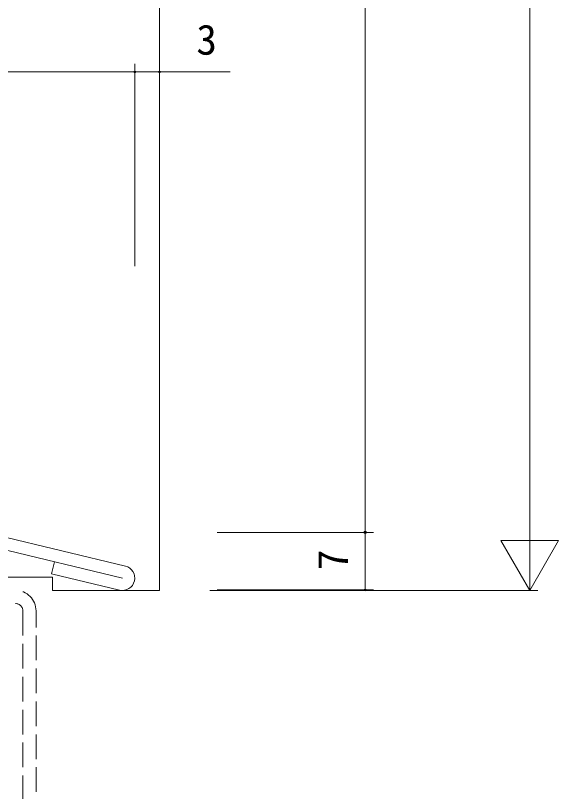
# Model space of a CAD drawing. Units: millimetres on the paper. Extents: x -420 to 373, y -297 to 267.
# Drawn here: x -220.3 to -154.3, y -200.3 to -106 of the extents above; entities that cross this region are included whole.
import ezdxf
from ezdxf.enums import TextEntityAlignment as Align

# ---------------------------------------------------------------- set-up
doc = ezdxf.new("R2010")
doc.units = ezdxf.units.MM
doc.linetypes.add('DASHED3', pattern=[4, 3, -1])
for name, color, linetype, lineweight in [('0-3_YKK_11', 7, 'Continuous', 9), ('0-4_YKK_12', 2, 'Continuous', 9), ('0-7_YKK_D', 6, 'Continuous', 9)]:
    doc.layers.add(name, color=color, linetype=linetype, lineweight=lineweight)
doc.styles.add('ＭＳ ゴシック', font='')
doc.styles.get('ＭＳ ゴシック').set_extended_font_data('MS Gothic')

msp = doc.modelspace()

# ---------------------------------------------------------------- linework, layer by layer
at = {"layer": '0-3_YKK_11'}
for p, q in [((-223.829, -168.832), (-206.979, -172.873)), ((-224.006, -170.332), (-207.329, -174.332)), ((-215.944, -173.808), (-215.594, -172.349)), ((-207.679, -175.79), (-215.944, -173.808))]:
    msp.add_line(p, q, dxfattribs=at)
at = {"layer": '0-3_YKK_11', "linetype": 'DASHED3'}
for p, q in [((-219.429, -178.332), (-219.429, -208.332)), ((-217.829, -208.332), (-217.829, -178.332))]:
    msp.add_line(p, q, dxfattribs=at)
at = {"layer": '0-3_YKK_11'}
msp.add_arc((-207.329, -174.332), 1.5, 256.51262, 76.5126, dxfattribs=at)
at = {"layer": '0-3_YKK_11', "linetype": 'DASHED3'}
for radius in [2.5, 0.9]:
    msp.add_arc((-220.329, -178.332), radius, 0, 89.99997, dxfattribs=at)
at = {"layer": '0-4_YKK_12'}
for p, q in [((-202.829, -175.832), (-202.829, -26.832)), ((-231.229, -174.232), (-215.829, -174.232)), ((-215.829, -174.232), (-215.829, -175.832)), ((-202.829, -175.832), (-215.829, -175.832))]:
    msp.add_line(p, q, dxfattribs=at)
at = {"layer": '0-7_YKK_D'}
for p, q in [((-157.829, 117.168), (-157.829, -168.832)), ((-177.829, 116.168), (-177.829, -168.785)), ((-205.829, -136.445), (-205.829, -111.832)), ((-205.829, -112.832), (-272.829, -112.832)), ((-157.829, -175.832), (-157.829, -163.707)), ((-195.829, -168.785), (-176.829, -168.785)), ((-195.829, -168.785), (-176.829, -168.785)), ((-177.829, -175.784), (-177.829, -168.785)), ((-157.829, -175.832), (-161.329, -169.77)), ((-154.329, -169.77), (-161.329, -169.77)), ((-157.829, -175.832), (-154.329, -169.77)), ((-196.713, -175.832), (-156.829, -175.832)), ((-195.829, -175.784), (-176.829, -175.784))]:
    msp.add_line(p, q, dxfattribs=at)
msp.add_lwpolyline([(-205.829, -112.832), (-202.829, -112.832), (-194.229, -112.832)], dxfattribs=at)
for centre, radius, start, end in [((-205.829, -112.832), 0.106, 0, 180), ((-205.829, -112.832), 0.106, 0, 180), ((-205.829, -112.832), 0.106, 180, 0), ((-205.829, -112.832), 0.106, 180, 0), ((-202.829, -112.832), 0.106, 0, 180), ((-202.829, -112.832), 0.106, 180, 0), ((-177.829, -168.785), 0.15, 90, 270), ((-177.829, -168.785), 0.106, 90, 270), ((-177.829, -168.785), 0.15, 270, 90), ((-177.829, -168.785), 0.106, 270, 90), ((-177.829, -175.784), 0.106, 90, 270), ((-177.829, -175.784), 0.106, 270, 90)]:
    msp.add_arc(centre, radius, start, end, dxfattribs=at)

# ---------------------------------------------------------------- texts
at = {"layer": '0-7_YKK_D', "color": 3, "style": 'ＭＳ ゴシック'}
msp.add_text('3', height=3.666, dxfattribs=at).set_placement((-198.339, -111.832), align=Align.BOTTOM_LEFT)
msp.add_text('7', height=3.666, rotation=90, dxfattribs=at).set_placement((-178.829, -173.381), align=Align.BOTTOM_LEFT)

doc.saveas('drawing.dxf')
